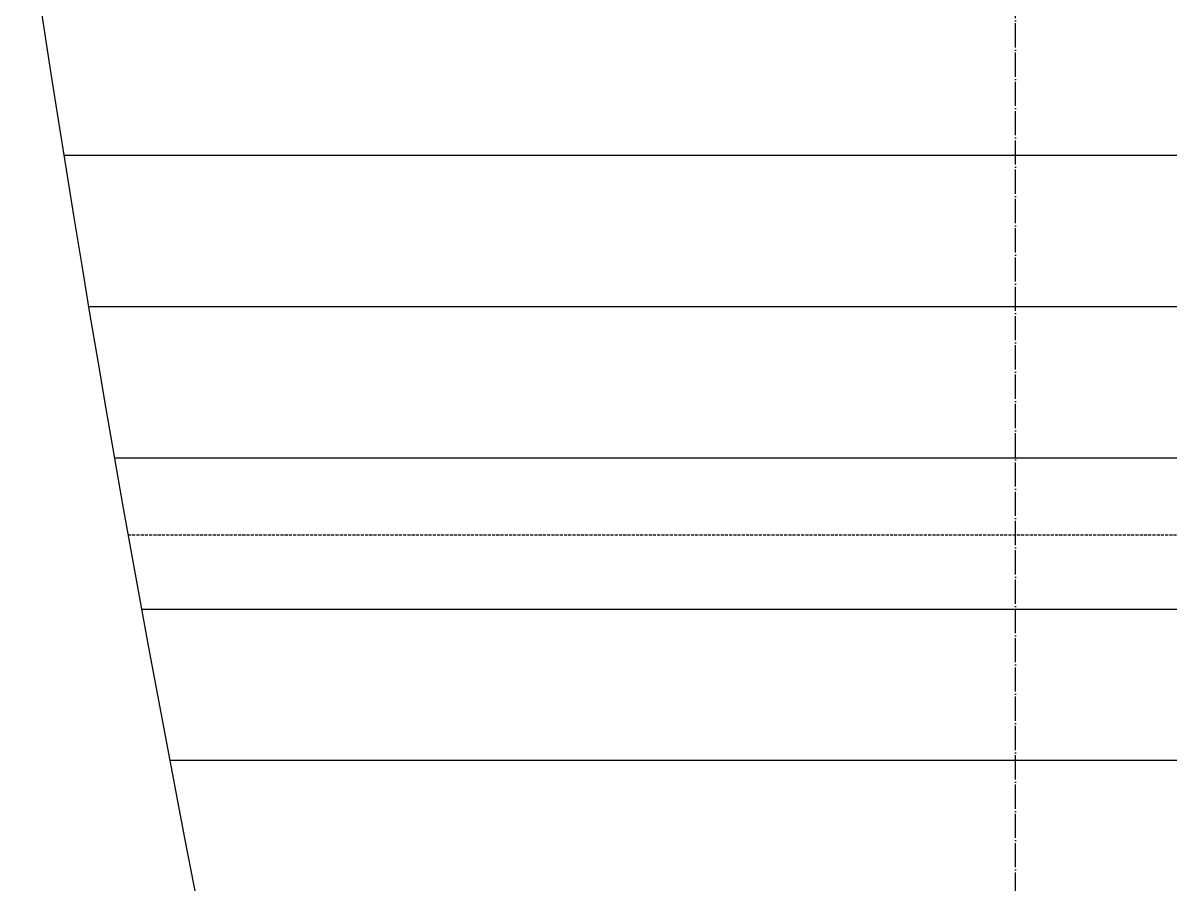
# Model space of a CAD drawing. Extents: x 1332 to 175445, y 256143 to 386027.
# Drawn here: x 78297 to 79246, y 291511 to 292222 of the extents above; entities that cross this region are included whole.
import ezdxf

# ---------------------------------------------------------------- set-up
doc = ezdxf.new("R2010")
doc.units = 0
doc.header["$LTSCALE"] = 10
doc.header["$MEASUREMENT"] = 0
doc.linetypes.add('DASH', pattern=[0.35, 0.25, -0.1])
doc.linetypes.add('DOTE', pattern=[2.42, 2, -0.2, 0.02, -0.2])
for name, color, linetype in [('0-立面细', 2, 'Continuous'), ('00-Palm-波打线', 11, 'Continuous'), ('00-园建', 4, 'Continuous'), ('DOTE', 1, 'DOTE')]:
    doc.layers.add(name, color=color, linetype=linetype)

msp = doc.modelspace()

# ---------------------------------------------------------------- hatches: boundary and pattern name
at = {"layer": '00-Palm-波打线'}
h = msp.add_hatch(dxfattribs=at)
h.set_pattern_fill('_USER', color=8, scale=125, pattern_type=0)
h.set_pattern_definition([(0, (154925.81, 215112.98), (0, 125), [])])
edge = h.paths.add_edge_path()
edge.add_line((79933.8, 292299.43), (78302.54, 292299.43))
edge.add_arc((95159.84, 294799.43), 17041.67, 188.435692, 197.061531)
edge.add_line((78868.17, 289799.43), (79368.17, 289799.43))
edge.add_arc((63076.5, 294799.43), 17041.67, 342.938469, 351.564308)
edge = h.paths.add_edge_path()
edge.add_line((78302.54, 297299.43), (79933.8, 297299.43))
edge.add_arc((63076.5, 294799.43), 17041.67, 8.435692, 17.061531)
edge.add_line((79368.17, 299799.43), (78868.17, 299799.43))
edge.add_arc((95159.84, 294799.43), 17041.67, 162.938469, 171.564308)

# ---------------------------------------------------------------- linework, layer by layer
at = {"layer": '0-立面细', "linetype": 'DASH'}
msp.add_lwpolyline([(78384.31, 291799.43), (79852.03, 291799.43)], dxfattribs=at)
at = {"layer": '00-园建'}
msp.add_lwpolyline([(78302.54, 292299.43, 0.037655), (78868.17, 289799.43), (79368.17, 289799.43, 0.037655), (79933.8, 292299.43, 0.037655)], format="xyb", dxfattribs=at)
at = {"layer": 'DOTE'}
msp.add_lwpolyline([(79118.17, 289153.05), (79118.17, 300428.99)], dxfattribs=at)

doc.saveas('drawing.dxf')
